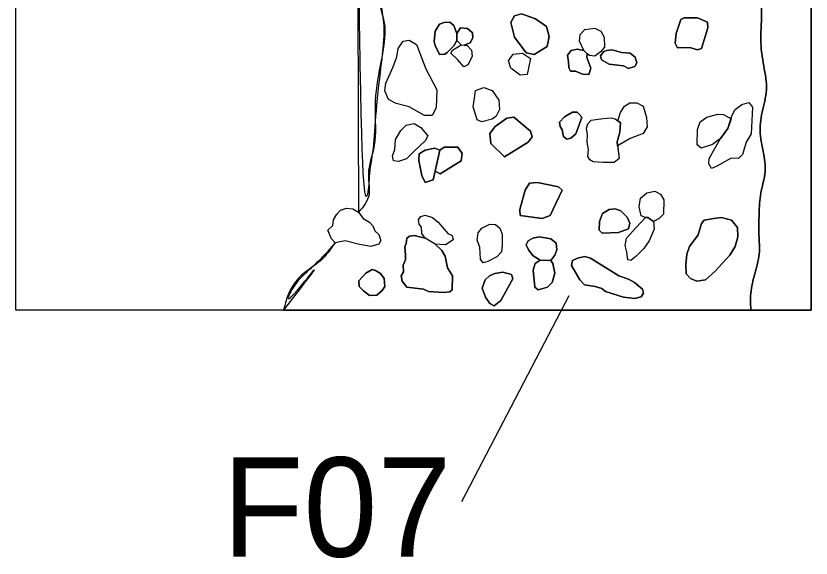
# Model space of a CAD drawing. Extents: x -756 to -644, y -309 to -230.
# Drawn here: x -665 to -657, y -302.49 to -297.04 of the extents above; entities that cross this region are included whole.
import ezdxf

# ---------------------------------------------------------------- set-up
doc = ezdxf.new("R2010")
doc.units = 0
for name, color, linetype in [('Brick', 7, 'Continuous'), ('Feature Numbers', 7, 'Continuous'), ('Kitchen Yard Path', 7, 'Continuous'), ('Quadrat Boundaries', 7, 'Continuous'), ('Stone', 7, 'Continuous'), ('Utility Trench', 7, 'Continuous')]:
    doc.layers.add(name, color=color, linetype=linetype)

msp = doc.modelspace()

# ---------------------------------------------------------------- linework, layer by layer
at = {"layer": 'Brick'}
msp.add_lwpolyline([(-659.7538, -298.7124), (-659.8336, -298.7212), (-659.878, -298.7922), (-659.9312, -298.9872), (-659.9267, -299.0449), (-659.7051, -299.0759), (-659.6253, -299.0449), (-659.5056, -298.7922), (-659.541, -298.7567)], close=True, dxfattribs=at)
at = {"layer": 'Feature Numbers'}
msp.add_line((-660.5132, -301.9249), (-659.434, -299.8512), dxfattribs=at)
at = {"layer": 'Kitchen Yard Path'}
for points in [[(-659.9124, -297.0172), (-659.7711, -297.0656), (-659.6621, -297.1423), (-659.6338, -297.2433), (-659.654, -297.3442), (-659.7872, -297.4249), (-659.868, -297.4088), (-659.985, -297.2513), (-660.0214, -297.102), (-659.985, -297.0374), (-659.9124, -297.0172)], [(-660.4909, -297.3303), (-660.4598, -297.3336), (-660.4155, -297.3824), (-660.4111, -297.4444), (-660.4532, -297.5287), (-660.4953, -297.5486), (-660.5574, -297.4755), (-660.6261, -297.4134), (-660.6084, -297.3802), (-660.5219, -297.327), (-660.564, -297.2848), (-660.5928, -297.338), (-660.6616, -297.4068), (-660.6859, -297.4223), (-660.7391, -297.4267), (-660.7835, -297.3358), (-660.7923, -297.2937), (-660.7813, -297.1917), (-660.7391, -297.1186), (-660.6926, -297.1031), (-660.635, -297.1009), (-660.5951, -297.1341), (-660.564, -297.2139), (-660.5263, -297.1585), (-660.4554, -297.1651), (-660.4066, -297.2073), (-660.4044, -297.2582), (-660.4288, -297.3092), (-660.4909, -297.3303)], [(-658.3116, -297.0737), (-658.2759, -297.0558), (-658.1442, -297.0558), (-658.0415, -297.1005), (-658.0393, -297.1563), (-658.104, -297.3639), (-658.1419, -297.3773), (-658.2201, -297.3549), (-658.3451, -297.3594), (-658.3674, -297.3125), (-658.3585, -297.2143), (-658.3116, -297.0737)], [(-659.2291, -297.4353), (-659.2537, -297.4175), (-659.2559, -297.4554), (-659.2157, -297.5626), (-659.2358, -297.6251), (-659.2983, -297.6228), (-659.3698, -297.5916), (-659.4189, -297.5916), (-659.4367, -297.5603), (-659.439, -297.5001), (-659.4501, -297.4331), (-659.4122, -297.3862), (-659.3541, -297.3706), (-659.2872, -297.384), (-659.3296, -297.2924), (-659.3229, -297.2255), (-659.276, -297.1741), (-659.1756, -297.1607), (-659.1153, -297.1897), (-659.0818, -297.25), (-659.0773, -297.3505), (-659.1197, -297.3996), (-659.1756, -297.442), (-659.2291, -297.4353)], [(-660.7723, -297.9619), (-660.8127, -298.0386), (-660.8894, -298.0386), (-661.0428, -297.9538), (-661.176, -297.9175), (-661.2527, -297.8771), (-661.2891, -297.7923), (-661.2769, -297.7156), (-661.2043, -297.5501), (-661.1679, -297.4492), (-661.1558, -297.3644), (-661.1033, -297.2917), (-661.0428, -297.2796), (-660.9701, -297.324), (-660.8773, -297.5703), (-660.7642, -297.7802), (-660.7723, -297.9619)], [(-659.8236, -297.4653), (-659.8559, -297.6268), (-659.9285, -297.6349), (-660.0214, -297.5622), (-660.0456, -297.4895), (-659.9972, -297.4209), (-659.9043, -297.4128), (-659.8236, -297.4653)], [(-659.055, -297.3862), (-659.0014, -297.3773), (-658.9077, -297.4063), (-658.8206, -297.4108), (-658.7693, -297.4509), (-658.7536, -297.509), (-658.7737, -297.5469), (-658.8385, -297.5648), (-658.8876, -297.538), (-659.0304, -297.5224), (-659.1086, -297.48), (-659.1175, -297.4398), (-659.0863, -297.3951), (-659.055, -297.3862)], [(-660.1667, -298.0467), (-660.2071, -298.0749), (-660.3121, -298.1032), (-660.3605, -298.083), (-660.4009, -297.9538), (-660.3847, -297.865), (-660.3767, -297.7883), (-660.2919, -297.756), (-660.2071, -297.7883), (-660.1425, -297.8852), (-660.1344, -297.978), (-660.1667, -298.0467)], [(-658.9475, -298.3447), (-658.9322, -298.4734), (-658.9813, -298.5136), (-659.0907, -298.5136), (-659.1912, -298.5046), (-659.2269, -298.4845), (-659.2448, -298.4533), (-659.2403, -298.3819), (-659.2537, -298.3082), (-659.2492, -298.2345), (-659.2581, -298.1653), (-659.247, -298.1229), (-659.2113, -298.0872), (-659.1644, -298.0805), (-659.0907, -298.0693), (-659.0104, -298.0626), (-658.9702, -298.0738), (-658.9445, -298.0939), (-658.9188, -298.009), (-658.8786, -297.9443), (-658.8228, -297.9131), (-658.7536, -297.9131), (-658.6911, -297.9443), (-658.6554, -298.0582), (-658.6487, -298.1519), (-658.6911, -298.2211), (-658.8206, -298.2725), (-658.9475, -298.3447)], [(-657.8052, -298.072), (-657.7959, -298.0425), (-657.7624, -297.98), (-657.6955, -297.9287), (-657.6263, -297.9086), (-657.5905, -297.9555), (-657.6039, -298.2256), (-657.653, -298.3082), (-657.6888, -298.431), (-657.7289, -298.4734), (-657.8026, -298.4689), (-657.95, -298.5493), (-658.0035, -298.5738), (-658.0281, -298.527), (-658.0259, -298.4734), (-657.9098, -298.2725), (-657.9924, -298.3305), (-658.1062, -298.3685), (-658.1464, -298.335), (-658.1419, -298.1787), (-658.1174, -298.1028), (-658.0504, -298.0559), (-657.9388, -298.0269), (-657.8808, -298.0291), (-657.8052, -298.072)], [(-659.9891, -298.0547), (-659.8236, -298.196), (-659.8074, -298.2526), (-659.8478, -298.3091), (-660.086, -298.4544), (-660.2232, -298.3212), (-660.2313, -298.2203), (-660.1788, -298.1516), (-660.0617, -298.0668), (-659.9891, -298.0547)], [(-659.3519, -298.0068), (-659.3318, -298.0247), (-659.3073, -298.0559), (-659.3318, -298.1318), (-659.3675, -298.2256), (-659.4167, -298.268), (-659.4568, -298.2792), (-659.4903, -298.2524), (-659.5037, -298.1832), (-659.526, -298.1497), (-659.5327, -298.1073), (-659.4814, -298.0537), (-659.401, -298.0068), (-659.3519, -298.0068)], [(-660.9257, -298.1597), (-660.8571, -298.2445), (-660.8813, -298.2929), (-660.9903, -298.3939), (-661.071, -298.4746), (-661.1518, -298.5029), (-661.2002, -298.4948), (-661.2124, -298.4463), (-661.1881, -298.3818), (-661.1801, -298.2808), (-661.1276, -298.192), (-661.0751, -298.1355), (-660.9943, -298.1193), (-660.9257, -298.1597)], [(-660.7812, -298.5992), (-660.8006, -298.6886), (-660.8813, -298.7128), (-660.9176, -298.6442), (-660.9459, -298.4908), (-660.9419, -298.4262), (-660.8813, -298.3898), (-660.7844, -298.3696), (-660.736, -298.3898), (-660.6916, -298.3575), (-660.5543, -298.3575), (-660.5099, -298.4221), (-660.522, -298.4948), (-660.7319, -298.628), (-660.7812, -298.5992)], [(-659.7538, -298.7124), (-659.541, -298.7567), (-659.5056, -298.7922), (-659.6253, -299.0449), (-659.7051, -299.0759), (-659.9267, -299.0449), (-659.9312, -298.9872), (-659.878, -298.7922), (-659.8336, -298.7212), (-659.7538, -298.7124)], [(-658.5282, -299.0761), (-658.5862, -299.1074), (-658.5773, -299.1833), (-658.6286, -299.2994), (-658.6844, -299.3797), (-658.7626, -299.4579), (-658.8139, -299.4981), (-658.8452, -299.4914), (-658.8541, -299.4155), (-658.8719, -299.3463), (-658.8563, -299.2748), (-658.7603, -299.1677), (-658.6666, -299.065), (-658.709, -299.0493), (-658.7313, -298.9578), (-658.7179, -298.873), (-658.6509, -298.8194), (-658.5706, -298.8016), (-658.5148, -298.8328), (-658.4813, -298.8886), (-658.4857, -299.0337), (-658.5282, -299.0761)], [(-661.5531, -299.0136), (-661.5062, -299.0761), (-661.4437, -299.1141), (-661.408, -299.1498), (-661.3901, -299.1989), (-661.3499, -299.2369), (-661.3298, -299.2971), (-661.3499, -299.3329), (-661.4281, -299.3574), (-661.5419, -299.3373), (-661.687, -299.3016), (-661.7897, -299.3217)], [(-658.9144, -298.998), (-658.8519, -299.0627), (-658.8251, -299.123), (-658.8385, -299.1811), (-658.9389, -299.2168), (-659.1019, -299.2235), (-659.1331, -299.1945), (-659.1287, -299.1074), (-659.0974, -299.027), (-659.0304, -298.9868), (-658.9702, -298.9779), (-658.9144, -298.998)], [(-660.611, -299.2458), (-660.6021, -299.2904), (-660.678, -299.3418), (-660.7829, -299.3351), (-660.7159, -299.3976), (-660.6802, -299.4556), (-660.6579, -299.5717), (-660.6088, -299.6521), (-660.611, -299.795), (-660.6355, -299.8151), (-660.7003, -299.8218), (-660.8499, -299.8106), (-660.899, -299.7883), (-661.0664, -299.766), (-661.1155, -299.7057), (-661.1244, -299.6521), (-661.1021, -299.6119), (-661.1044, -299.5472), (-661.0798, -299.4891), (-661.0798, -299.4445), (-661.0865, -299.3619), (-661.0731, -299.3262), (-661.0686, -299.2726), (-661.0396, -299.2525), (-660.9927, -299.2458), (-660.8833, -299.2726), (-660.9146, -299.2257), (-660.9191, -299.1632), (-660.9414, -299.1319), (-660.9503, -299.0851), (-660.9258, -299.056), (-660.8811, -299.0427), (-660.8097, -299.0672), (-660.7516, -299.1119), (-660.6534, -299.2279), (-660.611, -299.2458)], [(-657.9008, -299.065), (-657.8004, -299.094), (-657.7401, -299.1677), (-657.7379, -299.2592), (-657.7624, -299.3574), (-657.8182, -299.4445), (-657.9656, -299.6075), (-658.0638, -299.6945), (-658.1509, -299.7057), (-658.2134, -299.6811), (-658.2558, -299.6342), (-658.2603, -299.5382), (-658.2491, -299.4356), (-658.2245, -299.3574), (-658.1375, -299.2391), (-658.104, -299.1252), (-658.075, -299.094), (-657.979, -299.0761), (-657.9008, -299.065)], [(-660.1154, -299.4132), (-660.1623, -299.4623), (-660.2516, -299.5092), (-660.2985, -299.5226), (-660.3252, -299.4869), (-660.3342, -299.3641), (-660.3587, -299.2949), (-660.3498, -299.219), (-660.3141, -299.1744), (-660.2315, -299.1319), (-660.1757, -299.1364), (-660.131, -299.1744), (-660.1065, -299.2346), (-660.1087, -299.3396), (-660.1154, -299.4132)], [(-659.6198, -299.5003), (-659.5997, -299.5293), (-659.5774, -299.6253), (-659.6064, -299.7191), (-659.6511, -299.7682), (-659.7448, -299.7927), (-659.7783, -299.766), (-659.7962, -299.5963), (-659.7761, -299.5293), (-659.727, -299.4958), (-659.7962, -299.4512), (-659.843, -299.3931), (-659.8654, -299.3396), (-659.8475, -299.2994), (-659.8006, -299.2726), (-659.7314, -299.2614), (-659.6176, -299.2793), (-659.564, -299.3239), (-659.5595, -299.3931), (-659.5796, -299.4445), (-659.6198, -299.5003)], [(-659.3988, -299.4981), (-659.3497, -299.4757), (-659.276, -299.4579), (-659.218, -299.4757), (-658.9344, -299.6521), (-658.8362, -299.6856), (-658.7782, -299.7191), (-658.6956, -299.7883), (-658.6867, -299.8262), (-658.7112, -299.8642), (-658.7737, -299.8798), (-658.8876, -299.8664), (-659.0684, -299.8106), (-659.1063, -299.7793), (-659.1733, -299.7593), (-659.2805, -299.7436), (-659.3251, -299.6923), (-659.41, -299.5494), (-659.3988, -299.4981)], [(-661.4169, -299.5896), (-661.3812, -299.5985), (-661.3321, -299.6298), (-661.2963, -299.6811), (-661.2874, -299.7593), (-661.3142, -299.8017), (-661.37, -299.8486), (-661.4414, -299.8508), (-661.5017, -299.8039), (-661.5464, -299.7593), (-661.5486, -299.7034), (-661.4794, -299.6275), (-661.4169, -299.5896)], [(-660.0149, -299.6409), (-660.0015, -299.6834), (-660.1221, -299.8999), (-660.1868, -299.9557), (-660.2337, -299.9312), (-660.2761, -299.8664), (-660.3096, -299.7771), (-660.2784, -299.6923), (-660.2359, -299.6521), (-660.1801, -299.6298), (-660.102, -299.6164), (-660.0149, -299.6409)], [(-662.3082, -300), (-657.6061, -300)]]:
    msp.add_lwpolyline(points, dxfattribs=at)
for points in [[(-661.5765, -292), (-661.578, -292.0809), (-661.582, -292.3072), (-661.4256, -292.595), (-661.3554, -292.8899), (-661.4117, -293.1505), (-661.5512, -293.4381), (-661.5755, -293.9456), (-661.5576, -294.4574), (-661.486, -294.9304), (-661.345, -295.2387), (-661.3417, -295.5692), (-661.2571, -295.9254), (-661.2228, -296.3212), (-661.2363, -296.6646), (-661.3787, -296.9053), (-661.2599, -297.1167), (-661.3211, -297.4808), (-661.4068, -297.8846), (-661.3601, -298.3228), (-661.4848, -298.5983), (-661.4119, -298.8478), (-661.5048, -298.9569), (-661.5531, -299.0136)], [(-661.5765, -292), (-661.5664, -292.2396), (-661.4241, -292.6461), (-661.3733, -292.9306), (-661.4038, -293.0932), (-661.5156, -293.4082), (-661.5664, -293.8554), (-661.5359, -294.5668), (-661.4647, -294.9428), (-661.3631, -295.2578), (-661.3326, -295.5423), (-661.2717, -295.898), (-661.231, -296.3452), (-661.2818, -296.7212), (-661.3428, -296.9041), (-661.292, -297.0972), (-661.3021, -297.3614), (-661.3834, -297.9712), (-661.3936, -298.337), (-661.4546, -298.6419), (-661.4444, -298.835), (-661.5531, -299.0136), (-661.5765, -292), (-661.5531, -299.0136)], [(-657.6061, -300), (-657.6082, -299.9654), (-657.6171, -299.8252), (-657.567, -299.6334), (-657.5099, -299.4313), (-657.5283, -299.2428), (-657.523, -299.032), (-657.516, -298.817), (-657.451, -298.6324), (-657.471, -298.433), (-657.524, -298.222), (-657.4993, -298.0063), (-657.431, -297.7815), (-657.4762, -297.5466), (-657.521, -297.2773), (-657.4822, -296.9777), (-657.542, -296.6558), (-657.5741, -296.3382), (-657.5663, -296.0206), (-657.5337, -295.6564), (-657.5647, -295.2758), (-657.5976, -294.9131), (-657.6343, -294.5474), (-657.6607, -294.1579), (-657.7246, -293.6929), (-657.7153, -293.2725), (-657.7158, -292.9134), (-657.7645, -292.684), (-657.7785, -292.5093), (-657.7935, -292.3592), (-657.894, -292.2555), (-657.8769, -292.1183), (-657.9025, -292.036), (-657.9137, -292)], [(-661.7897, -299.3217), (-661.9424, -299.5057), (-662.1151, -299.6378), (-662.2473, -299.8106), (-662.3082, -300), (-661.7897, -299.3217), (-662.3082, -300)], [(-661.7897, -299.3217), (-661.8365, -299.3875), (-661.9258, -299.5132), (-662.1242, -299.6263), (-662.2581, -299.7995), (-662.292, -299.9352), (-662.3082, -300)]]:
    msp.add_open_spline(points, degree=3, dxfattribs=at)
at = {"layer": 'Quadrat Boundaries'}
msp.add_lwpolyline([(-657, -292), (-657, -300), (-665, -300), (-665, -292)], close=True, dxfattribs=at)
at = {"layer": 'Stone'}
for points in [[(-659.9124, -297.0172), (-659.985, -297.0374), (-660.0214, -297.102), (-659.985, -297.2513), (-659.868, -297.4088), (-659.7872, -297.4249), (-659.654, -297.3442), (-659.6338, -297.2433), (-659.6621, -297.1423), (-659.7711, -297.0656)], [(-660.564, -297.2848), (-660.564, -297.2139), (-660.5951, -297.1341), (-660.635, -297.1009), (-660.6926, -297.1031), (-660.7391, -297.1186), (-660.7813, -297.1917), (-660.7923, -297.2937), (-660.7835, -297.3358), (-660.7391, -297.4267), (-660.6859, -297.4223), (-660.6616, -297.4068), (-660.5928, -297.338)], [(-658.3116, -297.0737), (-658.3585, -297.2143), (-658.3674, -297.3125), (-658.3451, -297.3594), (-658.2201, -297.3549), (-658.1419, -297.3773), (-658.104, -297.3639), (-658.0393, -297.1563), (-658.0415, -297.1005), (-658.1442, -297.0558), (-658.2759, -297.0558)], [(-660.5219, -297.327), (-660.4909, -297.3303), (-660.4288, -297.3092), (-660.4044, -297.2582), (-660.4066, -297.2073), (-660.4554, -297.1651), (-660.5263, -297.1585), (-660.564, -297.2139), (-660.564, -297.2848)], [(-659.2537, -297.4175), (-659.2872, -297.384), (-659.3296, -297.2924), (-659.3229, -297.2255), (-659.276, -297.1741), (-659.1756, -297.1607), (-659.1153, -297.1897), (-659.0818, -297.25), (-659.0773, -297.3505), (-659.1197, -297.3996), (-659.1756, -297.442), (-659.2291, -297.4353)], [(-660.8127, -298.0386), (-660.8894, -298.0386), (-661.0428, -297.9538), (-661.176, -297.9175), (-661.2527, -297.8771), (-661.2891, -297.7923), (-661.2769, -297.7156), (-661.2043, -297.5501), (-661.1679, -297.4492), (-661.1558, -297.3644), (-661.1033, -297.2917), (-661.0428, -297.2796), (-660.9701, -297.324), (-660.8773, -297.5703), (-660.7642, -297.7802), (-660.7723, -297.9619)], [(-660.4953, -297.5486), (-660.5574, -297.4755), (-660.6261, -297.4134), (-660.6084, -297.3802), (-660.5219, -297.327), (-660.4598, -297.3336), (-660.4155, -297.3824), (-660.4111, -297.4444), (-660.4532, -297.5287)], [(-659.8559, -297.6268), (-659.9285, -297.6349), (-660.0214, -297.5622), (-660.0456, -297.4895), (-659.9972, -297.4209), (-659.9043, -297.4128), (-659.8236, -297.4653)], [(-659.3541, -297.3706), (-659.4122, -297.3862), (-659.4501, -297.4331), (-659.439, -297.5001), (-659.4367, -297.5603), (-659.4189, -297.5916), (-659.3698, -297.5916), (-659.2983, -297.6228), (-659.2358, -297.6251), (-659.2157, -297.5626), (-659.2559, -297.4554), (-659.2537, -297.4175), (-659.2872, -297.384)], [(-659.055, -297.3862), (-659.0863, -297.3951), (-659.1175, -297.4398), (-659.1086, -297.48), (-659.0304, -297.5224), (-658.8876, -297.538), (-658.8385, -297.5648), (-658.7737, -297.5469), (-658.7536, -297.509), (-658.7693, -297.4509), (-658.8206, -297.4108), (-658.9077, -297.4063), (-659.0014, -297.3773)], [(-660.2071, -298.0749), (-660.3121, -298.1032), (-660.3605, -298.083), (-660.4009, -297.9538), (-660.3847, -297.865), (-660.3767, -297.7883), (-660.2919, -297.756), (-660.2071, -297.7883), (-660.1425, -297.8852), (-660.1344, -297.978), (-660.1667, -298.0467)], [(-658.9475, -298.3447), (-658.9523, -298.3037), (-658.9233, -298.2077), (-658.9211, -298.1608), (-658.9188, -298.114), (-658.9445, -298.0939), (-658.9188, -298.009), (-658.8786, -297.9443), (-658.8228, -297.9131), (-658.7536, -297.9131), (-658.6911, -297.9443), (-658.6554, -298.0582), (-658.6487, -298.1519), (-658.6911, -298.2211), (-658.8206, -298.2725)], [(-658.0035, -298.5738), (-658.0281, -298.527), (-658.0259, -298.4734), (-657.9098, -298.2725), (-657.8361, -298.1698), (-657.7959, -298.0425), (-657.7624, -297.98), (-657.6955, -297.9287), (-657.6263, -297.9086), (-657.5905, -297.9555), (-657.6039, -298.2256), (-657.653, -298.3082), (-657.6888, -298.431), (-657.7289, -298.4734), (-657.8026, -298.4689), (-657.95, -298.5493)], [(-659.9891, -298.0547), (-660.0617, -298.0668), (-660.1788, -298.1516), (-660.2313, -298.2203), (-660.2232, -298.3212), (-660.086, -298.4544), (-659.8478, -298.3091), (-659.8074, -298.2526), (-659.8236, -298.196)], [(-659.3519, -298.0068), (-659.401, -298.0068), (-659.4814, -298.0537), (-659.5327, -298.1073), (-659.526, -298.1497), (-659.5037, -298.1832), (-659.4903, -298.2524), (-659.4568, -298.2792), (-659.4167, -298.268), (-659.3675, -298.2256), (-659.3318, -298.1318), (-659.3073, -298.0559), (-659.3318, -298.0247)], [(-658.9322, -298.4734), (-658.9813, -298.5136), (-659.0907, -298.5136), (-659.1912, -298.5046), (-659.2269, -298.4845), (-659.2448, -298.4533), (-659.2403, -298.3819), (-659.2537, -298.3082), (-659.2492, -298.2345), (-659.2581, -298.1653), (-659.247, -298.1229), (-659.2113, -298.0872), (-659.1644, -298.0805), (-659.0907, -298.0693), (-659.0104, -298.0626), (-658.9702, -298.0738), (-658.9188, -298.114), (-658.9233, -298.2077), (-658.9523, -298.3037)], [(-657.8052, -298.072), (-657.8361, -298.1698), (-657.9098, -298.2725), (-657.9924, -298.3305), (-658.1062, -298.3685), (-658.1464, -298.335), (-658.1419, -298.1787), (-658.1174, -298.1028), (-658.0504, -298.0559), (-657.9388, -298.0269), (-657.8808, -298.0291)], [(-660.8571, -298.2445), (-660.8813, -298.2929), (-660.9903, -298.3939), (-661.071, -298.4746), (-661.1518, -298.5029), (-661.2002, -298.4948), (-661.2124, -298.4463), (-661.1881, -298.3818), (-661.1801, -298.2808), (-661.1276, -298.192), (-661.0751, -298.1355), (-660.9943, -298.1193), (-660.9257, -298.1597)], [(-660.8006, -298.6886), (-660.736, -298.3898), (-660.7844, -298.3696), (-660.8813, -298.3898), (-660.9419, -298.4262), (-660.9459, -298.4908), (-660.9176, -298.6442), (-660.8813, -298.7128)], [(-660.736, -298.3898), (-660.7812, -298.5992), (-660.7319, -298.628), (-660.522, -298.4948), (-660.5099, -298.4221), (-660.5543, -298.3575), (-660.6916, -298.3575)], [(-658.5862, -299.1074), (-658.642, -299.0672), (-658.6666, -299.065), (-658.709, -299.0493), (-658.7313, -298.9578), (-658.7179, -298.873), (-658.6509, -298.8194), (-658.5706, -298.8016), (-658.5148, -298.8328), (-658.4813, -298.8886), (-658.4857, -299.0337), (-658.5282, -299.0761)], [(-661.7897, -299.3217), (-661.8254, -299.2815), (-661.8611, -299.1945), (-661.812, -299.1476), (-661.8053, -299.0895), (-661.7718, -299.0337), (-661.7339, -298.9935), (-661.6736, -298.9734), (-661.6089, -298.9779), (-661.5531, -299.0136), (-661.5062, -299.0761), (-661.4437, -299.1141), (-661.408, -299.1498), (-661.3901, -299.1989), (-661.3499, -299.2369), (-661.3298, -299.2971), (-661.3499, -299.3329), (-661.4281, -299.3574), (-661.5419, -299.3373), (-661.687, -299.3016)], [(-658.9144, -298.998), (-658.9702, -298.9779), (-659.0304, -298.9868), (-659.0974, -299.027), (-659.1287, -299.1074), (-659.1331, -299.1945), (-659.1019, -299.2235), (-658.9389, -299.2168), (-658.8385, -299.1811), (-658.8251, -299.123), (-658.8519, -299.0627)], [(-660.6021, -299.2904), (-660.678, -299.3418), (-660.7829, -299.3351), (-660.8331, -299.3038), (-660.8833, -299.2726), (-660.9146, -299.2257), (-660.9191, -299.1632), (-660.9414, -299.1319), (-660.9503, -299.0851), (-660.9258, -299.056), (-660.8811, -299.0427), (-660.8097, -299.0672), (-660.7516, -299.1119), (-660.6534, -299.2279), (-660.611, -299.2458)], [(-658.8139, -299.4981), (-658.8452, -299.4914), (-658.8541, -299.4155), (-658.8719, -299.3463), (-658.8563, -299.2748), (-658.7603, -299.1677), (-658.6666, -299.065), (-658.642, -299.0672), (-658.5862, -299.1074), (-658.5773, -299.1833), (-658.6286, -299.2994), (-658.6844, -299.3797), (-658.7626, -299.4579)], [(-657.9008, -299.065), (-657.979, -299.0761), (-658.075, -299.094), (-658.104, -299.1252), (-658.1375, -299.2391), (-658.2245, -299.3574), (-658.2491, -299.4356), (-658.2603, -299.5382), (-658.2558, -299.6342), (-658.2134, -299.6811), (-658.1509, -299.7057), (-658.0638, -299.6945), (-657.9656, -299.6075), (-657.8182, -299.4445), (-657.7624, -299.3574), (-657.7379, -299.2592), (-657.7401, -299.1677), (-657.8004, -299.094)], [(-660.1623, -299.4623), (-660.2516, -299.5092), (-660.2985, -299.5226), (-660.2985, -299.5226), (-660.3252, -299.4869), (-660.3342, -299.3641), (-660.3587, -299.2949), (-660.3498, -299.219), (-660.3141, -299.1744), (-660.2315, -299.1319), (-660.1757, -299.1364), (-660.131, -299.1744), (-660.1065, -299.2346), (-660.1087, -299.3396), (-660.1154, -299.4132)], [(-661.0396, -299.2525), (-661.0686, -299.2726), (-661.0731, -299.3262), (-661.0865, -299.3619), (-661.0798, -299.4445), (-661.0798, -299.4891), (-661.1044, -299.5472), (-661.1021, -299.6119), (-661.1244, -299.6521), (-661.1155, -299.7057), (-661.0664, -299.766), (-660.899, -299.7883), (-660.8499, -299.8106), (-660.7003, -299.8218), (-660.6355, -299.8151), (-660.611, -299.795), (-660.6088, -299.6521), (-660.6579, -299.5717), (-660.6802, -299.4556), (-660.7159, -299.3976), (-660.7829, -299.3351), (-660.8833, -299.2726), (-660.9927, -299.2458)], [(-659.8475, -299.2994), (-659.8654, -299.3396), (-659.843, -299.3931), (-659.7962, -299.4512), (-659.727, -299.4958), (-659.6198, -299.5003), (-659.5796, -299.4445), (-659.5595, -299.3931), (-659.564, -299.3239), (-659.6176, -299.2793), (-659.7314, -299.2614), (-659.8006, -299.2726)], [(-659.6198, -299.5003), (-659.727, -299.4958), (-659.7761, -299.5293), (-659.7962, -299.5963), (-659.7783, -299.766), (-659.7448, -299.7927), (-659.6511, -299.7682), (-659.6064, -299.7191), (-659.5774, -299.6253), (-659.5997, -299.5293)], [(-659.3988, -299.4981), (-659.41, -299.5494), (-659.3251, -299.6923), (-659.2805, -299.7436), (-659.1733, -299.7593), (-659.1063, -299.7793), (-659.0684, -299.8106), (-658.8876, -299.8664), (-658.7737, -299.8798), (-658.7112, -299.8642), (-658.6867, -299.8262), (-658.6956, -299.7883), (-658.7782, -299.7191), (-658.8362, -299.6856), (-658.9344, -299.6521), (-659.218, -299.4757), (-659.276, -299.4579), (-659.3497, -299.4757)], [(-661.4169, -299.5896), (-661.4794, -299.6275), (-661.5486, -299.7034), (-661.5464, -299.7593), (-661.5017, -299.8039), (-661.4414, -299.8508), (-661.37, -299.8486), (-661.3142, -299.8017), (-661.2874, -299.7593), (-661.2963, -299.6811), (-661.3321, -299.6298), (-661.3812, -299.5985)], [(-660.0149, -299.6409), (-660.102, -299.6164), (-660.1801, -299.6298), (-660.2359, -299.6521), (-660.2784, -299.6923), (-660.3096, -299.7771), (-660.2761, -299.8664), (-660.2337, -299.9312), (-660.1868, -299.9557), (-660.1221, -299.8999), (-660.0015, -299.6834)]]:
    msp.add_lwpolyline(points, close=True, dxfattribs=at)
at = {"layer": 'Utility Trench'}
for points in [[(-657, -300), (-657, -292), (-657.9137, -292)], [(-657.6061, -300), (-657, -300)]]:
    msp.add_lwpolyline(points, dxfattribs=at)
msp.add_open_spline([(-657.9137, -292), (-657.9025, -292.036), (-657.8769, -292.1183), (-657.894, -292.2555), (-657.7935, -292.3592), (-657.7785, -292.5093), (-657.7645, -292.684), (-657.7158, -292.9134), (-657.7153, -293.2725), (-657.7246, -293.6929), (-657.6607, -294.1579), (-657.6343, -294.5474), (-657.5976, -294.9131), (-657.5647, -295.2758), (-657.5337, -295.6564), (-657.5663, -296.0206), (-657.5741, -296.3382), (-657.542, -296.6558), (-657.4822, -296.9777), (-657.521, -297.2773), (-657.4762, -297.5466), (-657.431, -297.7815), (-657.4993, -298.0063), (-657.524, -298.222), (-657.471, -298.433), (-657.451, -298.6324), (-657.516, -298.817), (-657.523, -299.032), (-657.5283, -299.2428), (-657.5099, -299.4313), (-657.567, -299.6334), (-657.6171, -299.8252), (-657.6082, -299.9654), (-657.6061, -300)], degree=3, dxfattribs=at)

# ---------------------------------------------------------------- texts
at = {"layer": 'Feature Numbers'}
msp.add_text('F07', height=1, dxfattribs=at).set_placement((-662.9239, -302.4802))

doc.saveas('drawing.dxf')
